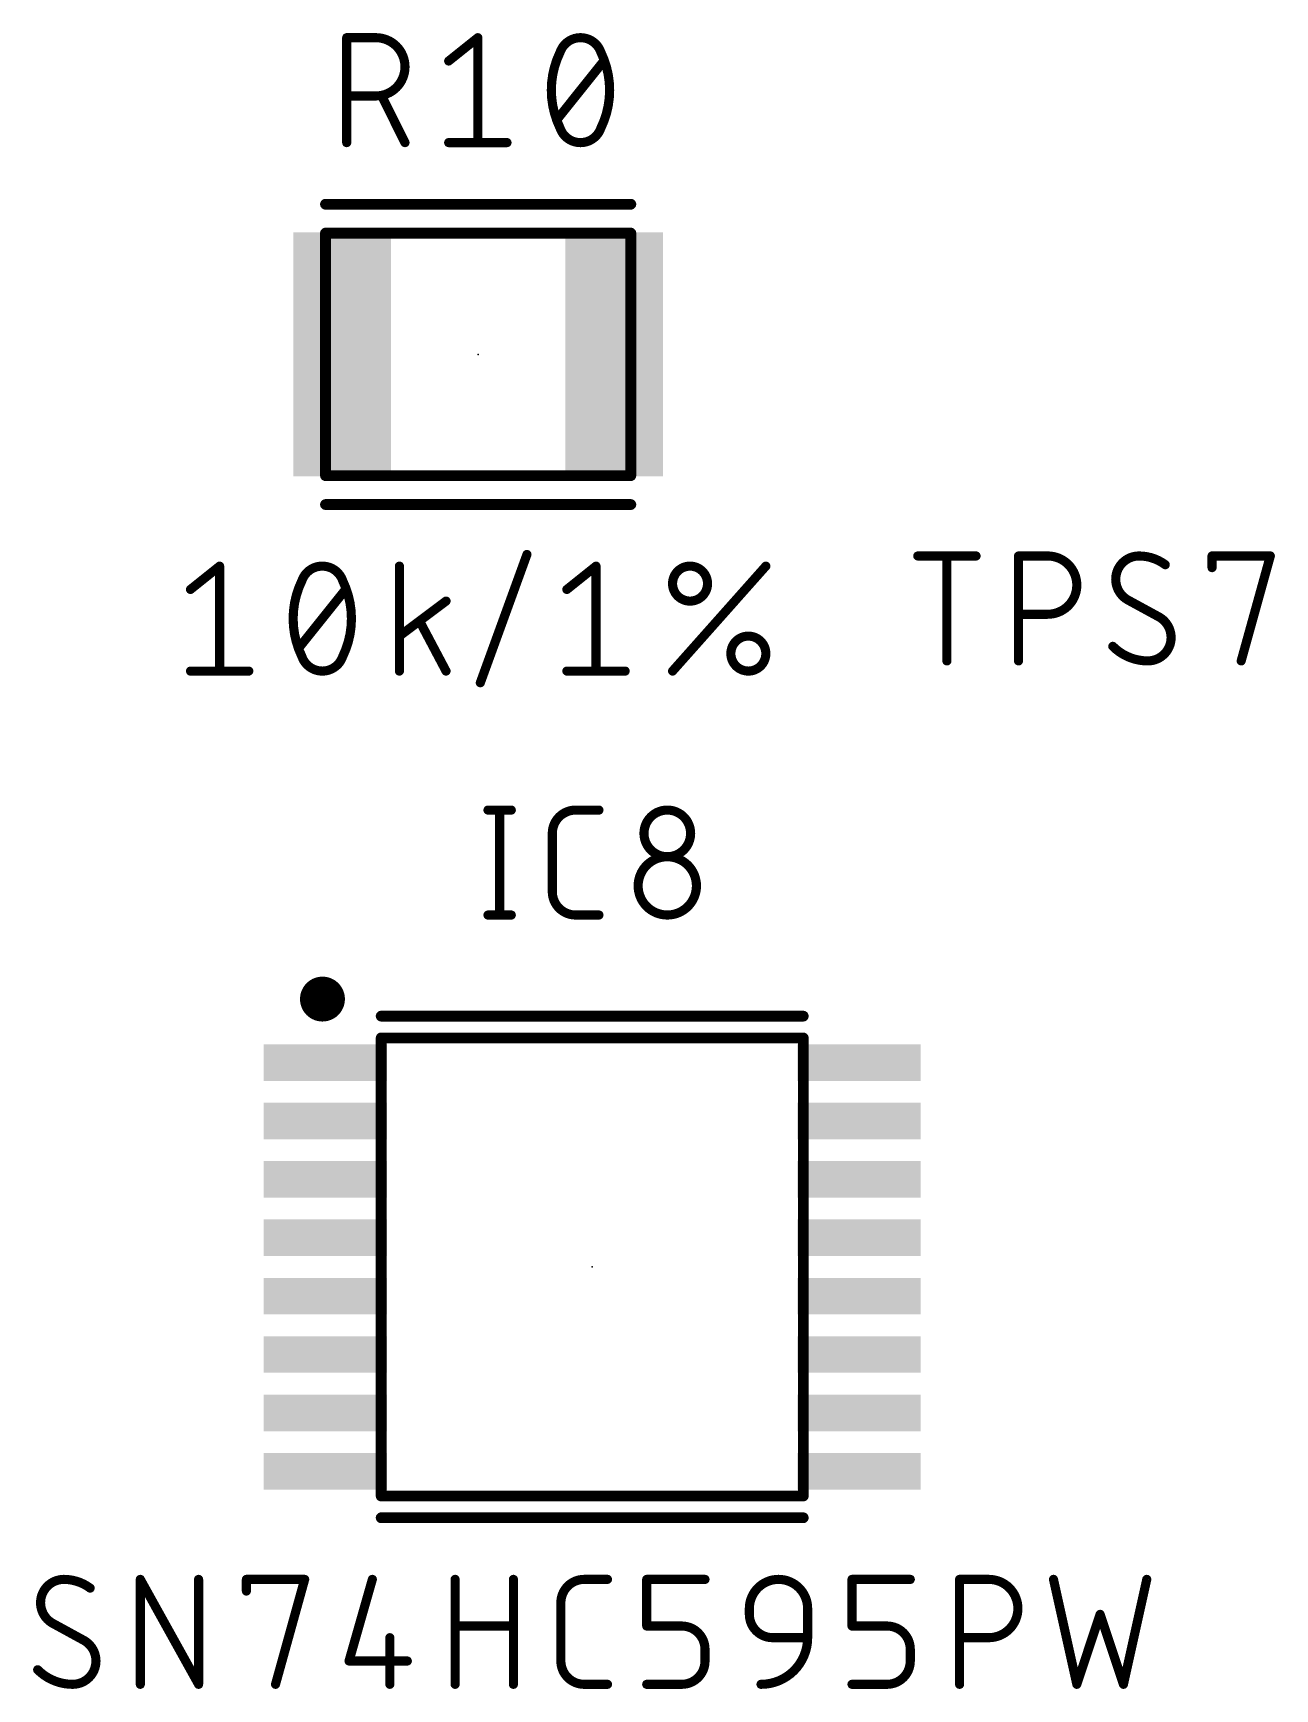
# Model space of a CAD drawing. Extents: x -104 to 160, y 0 to 118.
# Drawn here: x -104.02 to -90.19, y 68.96 to 87.4 of the extents above; entities that cross this region are included whole.
import ezdxf

# ---------------------------------------------------------------- set-up
doc = ezdxf.new("R2010")
doc.units = 0
for name, color, linetype in [('1', 12, 'CONTINUOUS'), ('21', 253, 'CONTINUOUS'), ('23', 53, 'CONTINUOUS'), ('25', 253, 'CONTINUOUS'), ('27', 253, 'CONTINUOUS'), ('51', 253, 'CONTINUOUS')]:
    doc.layers.add(name, color=color, linetype=linetype)

# ---------------------------------------------------------------- blocks, each defined once
blk = doc.blocks.new('RECT')
blk.add_solid([(-0.5, -0.5), (0.5, -0.5), (-0.5, 0.5), (0.5, 0.5)])

msp = doc.modelspace()

# ---------------------------------------------------------------- linework, layer by layer
at = {"layer": '21', "const_width": 0.12}
for points in [[(-97.36, 85.4917), (-100.76, 85.4917)], [(-97.36, 82.1483), (-100.76, 82.1483)], [(-100.14, 76.4524), (-95.44, 76.4524)], [(-100.14, 70.8676), (-95.44, 70.8676)]]:
    msp.add_lwpolyline(points, dxfattribs=at)
at = {"layer": '21'}
for points, const_width in [([(-100.76, 85.5217, 1), (-100.76, 85.4617)], 0.06), ([(-97.36, 85.4617, 1), (-97.36, 85.5217)], 0.06), ([(-100.76, 82.1783, 1), (-100.76, 82.1183)], 0.06), ([(-97.36, 82.1183, 1), (-97.36, 82.1783)], 0.06), ([(-100.7938, 76.5174, 1), (-100.7938, 76.7674, 1), (-100.7938, 76.5174)], 0.25), ([(-100.14, 76.4824, 1), (-100.14, 76.4224)], 0.06), ([(-95.44, 76.4224, 1), (-95.44, 76.4824)], 0.06), ([(-100.14, 70.8976, 1), (-100.14, 70.8376)], 0.06), ([(-95.44, 70.8376, 1), (-95.44, 70.8976)], 0.06)]:
    msp.add_lwpolyline(points, format="xyb", dxfattribs=dict(at, const_width=const_width))
at = {"layer": '23'}
for p in [(-99.06, 83.82), (-97.79, 73.66)]:
    msp.add_point(p, dxfattribs=at)
at = {"layer": '25', "const_width": 0.1016}
for points in [[(-100.5239, 86.1775), (-100.5239, 87.3459)], [(-100.5239, 87.3459), (-100.1993, 87.3459)], [(-99.3882, 87.0863), (-99.0637, 87.3459)], [(-99.0637, 87.3459), (-99.0637, 86.1775)], [(-98.1803, 86.4371), (-97.661, 87.0863)], [(-100.1993, 86.6968), (-100.5239, 86.6968)], [(-99.8748, 86.1775), (-100.1344, 86.6968)], [(-99.3882, 86.1775), (-98.7391, 86.1775)], [(-98.9506, 78.7466), (-98.691, 78.7466)], [(-98.8208, 78.7466), (-98.8208, 77.5782)], [(-97.9746, 78.7466), (-97.715, 78.7466)], [(-98.2343, 77.8378), (-98.2343, 78.487)], [(-98.9506, 77.5782), (-98.691, 77.5782)], [(-97.715, 77.5782), (-97.9746, 77.5782)]]:
    msp.add_lwpolyline(points, dxfattribs=at)
at = {"layer": '25'}
for points, const_width in [([(-100.4985, 87.3459, 1), (-100.5493, 87.3459)], 0.0508), ([(-100.5239, 87.3713, 1), (-100.5239, 87.3205)], 0.0508), ([(-100.1993, 86.6968, 1), (-100.1993, 87.3459)], 0.1016), ([(-100.1993, 87.3713, 1), (-100.1993, 87.3205)], 0.0508), ([(-100.1993, 87.3205, 1), (-100.1993, 87.3713)], 0.0508), ([(-99.0383, 87.3459, 1), (-99.0891, 87.3459)], 0.0508), ([(-99.0478, 87.3261, 1), (-99.0795, 87.3657)], 0.0508), ([(-97.9207, 87.3459, 0.3205), (-98.1479, 87.1836)], 0.1016), ([(-97.6935, 87.1836, 0.3205), (-97.9207, 87.3459)], 0.1016), ([(-97.9207, 87.3713, 1), (-97.9207, 87.3205)], 0.0508), ([(-97.9207, 87.3205, 1), (-97.9207, 87.3713)], 0.0508), ([(-98.1479, 87.1836, 0.1139), (-98.2452, 86.7617)], 0.1016), ([(-98.1719, 87.1919, 1), (-98.1238, 87.1754)], 0.0508), ([(-98.125, 87.1725, 1), (-98.1707, 87.1948)], 0.0508), ([(-97.5961, 86.7617, 0.1139), (-97.6935, 87.1836)], 0.1016), ([(-97.6707, 87.1948, 1), (-97.7163, 87.1725)], 0.0508), ([(-97.7175, 87.1754, 1), (-97.6695, 87.1919)], 0.0508), ([(-99.4041, 87.1061, 1), (-99.3724, 87.0664)], 0.0508), ([(-97.6412, 87.0704, 1), (-97.6809, 87.1021)], 0.0508), ([(-100.5239, 86.7222, 1), (-100.5239, 86.6714)], 0.0508), ([(-100.1993, 86.7222, 1), (-100.1993, 86.6714)], 0.0508), ([(-100.1993, 86.6714, 1), (-100.1993, 86.7222)], 0.0508), ([(-100.1117, 86.7081, 1), (-100.1571, 86.6854)], 0.0508), ([(-98.2452, 86.7617, 0.1139), (-98.1479, 86.3398)], 0.1016), ([(-98.2198, 86.7617, 1), (-98.2706, 86.7617)], 0.0508), ([(-98.2706, 86.7617, 1), (-98.2198, 86.7617)], 0.0508), ([(-97.6935, 86.3398, 0.1139), (-97.5961, 86.7617)], 0.1016), ([(-97.5707, 86.7617, 1), (-97.6215, 86.7617)], 0.0508), ([(-97.6215, 86.7617, 1), (-97.5707, 86.7617)], 0.0508), ([(-98.2002, 86.453, 1), (-98.1605, 86.4213)], 0.0508), ([(-98.1479, 86.3398, 0.3205), (-97.9207, 86.1775)], 0.1016), ([(-98.1238, 86.348, 1), (-98.1719, 86.3315)], 0.0508), ([(-98.1707, 86.3286, 1), (-98.125, 86.3509)], 0.0508), ([(-97.9207, 86.1775, 0.3205), (-97.6935, 86.3398)], 0.1016), ([(-97.7163, 86.3509, 1), (-97.6707, 86.3286)], 0.0508), ([(-97.6695, 86.3315, 1), (-97.7175, 86.348)], 0.0508), ([(-100.5493, 86.1775, 1), (-100.4985, 86.1775)], 0.0508), ([(-99.8975, 86.1661, 1), (-99.852, 86.1889)], 0.0508), ([(-99.3882, 86.2029, 1), (-99.3882, 86.1521)], 0.0508), ([(-99.0891, 86.1775, 1), (-99.0383, 86.1775)], 0.0508), ([(-98.7391, 86.1521, 1), (-98.7391, 86.2029)], 0.0508), ([(-97.9207, 86.2029, 1), (-97.9207, 86.1521)], 0.0508), ([(-97.9207, 86.1521, 1), (-97.9207, 86.2029)], 0.0508), ([(-98.9506, 78.772, 1), (-98.9506, 78.7212)], 0.0508), ([(-98.7954, 78.7466, 1), (-98.8462, 78.7466)], 0.0508), ([(-98.691, 78.7212, 1), (-98.691, 78.772)], 0.0508), ([(-97.9746, 78.7466, 0.4142), (-98.2343, 78.487)], 0.1016), ([(-97.9746, 78.772, 1), (-97.9746, 78.7212)], 0.0508), ([(-97.9746, 78.7212, 1), (-97.9746, 78.772)], 0.0508), ([(-97.715, 78.7212, 1), (-97.715, 78.772)], 0.0508), ([(-96.6943, 78.487, 1), (-97.2136, 78.487)], 0.1016), ([(-98.2089, 78.487, 1), (-98.2597, 78.487)], 0.0508), ([(-97.2136, 78.487, 1), (-96.6943, 78.487)], 0.1016), ([(-97.1882, 78.487, 1), (-97.239, 78.487)], 0.0508), ([(-96.6689, 78.487, 1), (-96.7197, 78.487)], 0.0508), ([(-98.2597, 78.487, 1), (-98.2089, 78.487)], 0.0508), ([(-97.239, 78.487, 1), (-97.1882, 78.487)], 0.0508), ([(-96.7197, 78.487, 1), (-96.6689, 78.487)], 0.0508), ([(-96.6294, 77.9028, 1), (-97.2785, 77.9028)], 0.1016), ([(-98.2343, 77.8378, 0.4142), (-97.9746, 77.5782)], 0.1016), ([(-98.2089, 77.8378, 1), (-98.2597, 77.8378)], 0.0508), ([(-98.2597, 77.8378, 1), (-98.2089, 77.8378)], 0.0508), ([(-97.2785, 77.9028, 1), (-96.6294, 77.9028)], 0.1016), ([(-97.2531, 77.9028, 1), (-97.3039, 77.9028)], 0.0508), ([(-97.3039, 77.9028, 1), (-97.2531, 77.9028)], 0.0508), ([(-96.604, 77.9028, 1), (-96.6548, 77.9028)], 0.0508), ([(-96.6548, 77.9028, 1), (-96.604, 77.9028)], 0.0508), ([(-98.9506, 77.6036, 1), (-98.9506, 77.5528)], 0.0508), ([(-98.691, 77.5528, 1), (-98.691, 77.6036)], 0.0508), ([(-97.9746, 77.6036, 1), (-97.9746, 77.5528)], 0.0508), ([(-97.9746, 77.5528, 1), (-97.9746, 77.6036)], 0.0508), ([(-97.715, 77.5528, 1), (-97.715, 77.6036)], 0.0508), ([(-98.8462, 77.5782, 1), (-98.7954, 77.5782)], 0.0508)]:
    msp.add_lwpolyline(points, format="xyb", dxfattribs=dict(at, const_width=const_width))
at = {"layer": '27', "const_width": 0.1016}
for points in [[(-102.2632, 81.2029), (-101.9387, 81.4625)], [(-101.9387, 81.4625), (-101.9387, 80.2941)], [(-99.9369, 80.2941), (-99.9369, 81.4625)], [(-99.036, 80.1643), (-98.5167, 81.5923)], [(-98.0722, 81.2029), (-97.7477, 81.4625)], [(-97.7477, 81.4625), (-97.7477, 80.2941)], [(-96.8954, 80.2941), (-95.8568, 81.4625)], [(-94.1648, 81.5756), (-93.5157, 81.5756)], [(-93.8403, 80.4072), (-93.8403, 81.5756)], [(-93.043, 80.4072), (-93.043, 81.5756)], [(-93.043, 81.5756), (-92.7185, 81.5756)], [(-90.8882, 81.4458), (-90.8882, 81.5756)], [(-90.8882, 81.5756), (-90.2391, 81.5756)], [(-90.2391, 81.5756), (-90.5637, 80.4072)], [(-101.0553, 80.5537), (-100.536, 81.2029)], [(-99.4176, 81.073), (-99.9369, 80.6836)], [(-91.4739, 80.894), (-91.8309, 81.0888)], [(-92.7185, 80.9265), (-93.043, 80.9265)], [(-99.4176, 80.2941), (-99.7097, 80.8458)], [(-102.2632, 80.2941), (-101.6141, 80.2941)], [(-98.0722, 80.2941), (-97.4231, 80.2941)], [(-102.822, 69.0134), (-102.822, 70.1818)], [(-102.822, 70.1818), (-102.1729, 69.0134)], [(-102.1729, 69.0134), (-102.1729, 70.1818)], [(-101.6409, 70.052), (-101.6409, 70.1818)], [(-101.6409, 70.1818), (-100.9918, 70.1818)], [(-100.9918, 70.1818), (-101.3164, 69.0134)], [(-100.2383, 70.1818), (-100.4979, 69.273)], [(-99.3168, 69.0134), (-99.3168, 70.1818)], [(-98.6677, 70.1818), (-98.6677, 69.0134)], [(-97.8794, 70.1818), (-97.6198, 70.1818)], [(-97.1832, 69.6625), (-97.1832, 70.1818)], [(-97.1832, 70.1818), (-96.5341, 70.1818)], [(-94.8972, 69.6625), (-94.8972, 70.1818)], [(-94.8972, 70.1818), (-94.2481, 70.1818)], [(-93.6992, 69.0134), (-93.6992, 70.1818)], [(-93.6992, 70.1818), (-93.3746, 70.1818)], [(-92.6536, 70.1818), (-92.3939, 69.0134)], [(-91.8746, 69.0134), (-91.615, 70.1818)], [(-98.139, 69.273), (-98.139, 69.9222)], [(-96.0402, 69.7923), (-96.0402, 69.8572)], [(-95.3911, 69.8572), (-95.3911, 69.5327)], [(-103.4457, 69.5002), (-103.8027, 69.695)], [(-99.3168, 69.6625), (-98.6677, 69.6625)], [(-96.7938, 69.6625), (-97.1832, 69.6625)], [(-94.5078, 69.6625), (-94.8972, 69.6625)], [(-92.3939, 69.0134), (-92.1343, 69.7923)], [(-92.1343, 69.7923), (-91.8746, 69.0134)], [(-100.0435, 69.5327), (-100.0435, 69.0134)], [(-95.3911, 69.5327), (-95.7806, 69.5327)], [(-93.3746, 69.5327), (-93.6992, 69.5327)], [(-100.4979, 69.273), (-99.8488, 69.273)], [(-96.5341, 69.273), (-96.5341, 69.4029)], [(-94.2481, 69.273), (-94.2481, 69.4029)], [(-97.6198, 69.0134), (-97.8794, 69.0134)], [(-97.1832, 69.0134), (-96.7938, 69.0134)], [(-94.8972, 69.0134), (-94.5078, 69.0134)]]:
    msp.add_lwpolyline(points, dxfattribs=at)
at = {"layer": '27'}
for points, const_width in [([(-101.9133, 81.4625, 1), (-101.9641, 81.4625)], 0.0508), ([(-101.9228, 81.4427, 1), (-101.9545, 81.4823)], 0.0508), ([(-100.7957, 81.4625, 0.3205), (-101.0229, 81.3002)], 0.1016), ([(-100.5685, 81.3002, 0.3205), (-100.7957, 81.4625)], 0.1016), ([(-100.7957, 81.4879, 1), (-100.7957, 81.4371)], 0.0508), ([(-100.7957, 81.4371, 1), (-100.7957, 81.4879)], 0.0508), ([(-99.9115, 81.4625, 1), (-99.9623, 81.4625)], 0.0508), ([(-98.4929, 81.5836, 1), (-98.5406, 81.601)], 0.0508), ([(-97.7223, 81.4625, 1), (-97.7731, 81.4625)], 0.0508), ([(-97.7318, 81.4427, 1), (-97.7635, 81.4823)], 0.0508), ([(-96.5059, 81.2678, 1), (-96.8954, 81.2678)], 0.1016), ([(-95.8378, 81.4456, 1), (-95.8758, 81.4794)], 0.0508), ([(-94.1648, 81.601, 1), (-94.1648, 81.5502)], 0.0508), ([(-93.8149, 81.5756, 1), (-93.8657, 81.5756)], 0.0508), ([(-93.5157, 81.5502, 1), (-93.5157, 81.601)], 0.0508), ([(-93.0176, 81.5756, 1), (-93.0684, 81.5756)], 0.0508), ([(-93.043, 81.601, 1), (-93.043, 81.5502)], 0.0508), ([(-92.7185, 80.9265, 1), (-92.7185, 81.5756)], 0.1016), ([(-92.7185, 81.601, 1), (-92.7185, 81.5502)], 0.0508), ([(-92.7185, 81.5502, 1), (-92.7185, 81.601)], 0.0508), ([(-91.701, 81.5756, 0.4142), (-91.9607, 81.316)], 0.1016), ([(-91.4089, 81.4782, 0.1623), (-91.701, 81.5756)], 0.1016), ([(-91.701, 81.601, 1), (-91.701, 81.5502)], 0.0508), ([(-91.701, 81.5502, 1), (-91.701, 81.601)], 0.0508), ([(-91.4242, 81.4579, 1), (-91.3937, 81.4986)], 0.0508), ([(-90.8628, 81.5756, 1), (-90.9136, 81.5756)], 0.0508), ([(-90.8882, 81.601, 1), (-90.8882, 81.5502)], 0.0508), ([(-90.2147, 81.5688, 1), (-90.2636, 81.5824)], 0.0508), ([(-90.2391, 81.5502, 1), (-90.2391, 81.601)], 0.0508), ([(-101.0229, 81.3002, 0.1139), (-101.1202, 80.8783)], 0.1016), ([(-101.0469, 81.3085, 1), (-100.9988, 81.292)], 0.0508), ([(-101, 81.2891, 1), (-101.0457, 81.3114)], 0.0508), ([(-100.5456, 81.3114, 1), (-100.5913, 81.2891)], 0.0508), ([(-100.4711, 80.8783, 0.1139), (-100.5685, 81.3002)], 0.1016), ([(-100.5925, 81.292, 1), (-100.5444, 81.3085)], 0.0508), ([(-96.8954, 81.2678, 1), (-96.5059, 81.2678)], 0.1016), ([(-96.87, 81.2678, 1), (-96.9208, 81.2678)], 0.0508), ([(-96.4805, 81.2678, 1), (-96.5313, 81.2678)], 0.0508), ([(-91.9607, 81.316, 0.2656), (-91.8309, 81.0888)], 0.1016), ([(-91.9353, 81.316, 1), (-91.9861, 81.316)], 0.0508), ([(-91.9861, 81.316, 1), (-91.9353, 81.316)], 0.0508), ([(-90.9136, 81.4458, 1), (-90.8628, 81.4458)], 0.0508), ([(-102.2791, 81.2227, 1), (-102.2473, 81.183)], 0.0508), ([(-100.5162, 81.187, 1), (-100.5559, 81.2187)], 0.0508), ([(-99.4023, 81.0527, 1), (-99.4328, 81.0934)], 0.0508), ([(-98.0881, 81.2227, 1), (-98.0564, 81.183)], 0.0508), ([(-96.9208, 81.2678, 1), (-96.87, 81.2678)], 0.0508), ([(-96.5313, 81.2678, 1), (-96.4805, 81.2678)], 0.0508), ([(-91.8187, 81.1111, 1), (-91.843, 81.0665)], 0.0508), ([(-91.8438, 81.0669, 1), (-91.818, 81.1106)], 0.0508), ([(-101.1202, 80.8783, 0.1139), (-101.0229, 80.4564)], 0.1016), ([(-101.0948, 80.8783, 1), (-101.1456, 80.8783)], 0.0508), ([(-100.5685, 80.4564, 0.1139), (-100.4711, 80.8783)], 0.1016), ([(-100.4457, 80.8783, 1), (-100.4965, 80.8783)], 0.0508), ([(-93.043, 80.9519, 1), (-93.043, 80.9011)], 0.0508), ([(-92.7185, 80.9519, 1), (-92.7185, 80.9011)], 0.0508), ([(-92.7185, 80.9011, 1), (-92.7185, 80.9519)], 0.0508), ([(-91.344, 80.6668, 0.2656), (-91.4739, 80.894)], 0.1016), ([(-91.461, 80.9159, 1), (-91.4868, 80.8721)], 0.0508), ([(-91.486, 80.8717, 1), (-91.4617, 80.9163)], 0.0508), ([(-101.1456, 80.8783, 1), (-101.0948, 80.8783)], 0.0508), ([(-100.4965, 80.8783, 1), (-100.4457, 80.8783)], 0.0508), ([(-99.6872, 80.8577, 1), (-99.7321, 80.834)], 0.0508), ([(-101.0751, 80.5696, 1), (-101.0355, 80.5379)], 0.0508), ([(-99.9521, 80.7039, 1), (-99.9216, 80.6632)], 0.0508), ([(-95.8568, 80.4888, 1), (-96.2462, 80.4888)], 0.1016), ([(-91.9751, 80.5874, 1), (-92.0112, 80.5516)], 0.0508), ([(-91.9931, 80.5695, 0.2), (-91.6037, 80.4072)], 0.1016), ([(-91.6037, 80.4072, 0.4142), (-91.344, 80.6668)], 0.1016), ([(-91.3186, 80.6668, 1), (-91.3694, 80.6668)], 0.0508), ([(-91.3694, 80.6668, 1), (-91.3186, 80.6668)], 0.0508), ([(-101.0229, 80.4564, 0.3205), (-100.7957, 80.2941)], 0.1016), ([(-100.9988, 80.4646, 1), (-101.0469, 80.4481)], 0.0508), ([(-101.0457, 80.4452, 1), (-101, 80.4675)], 0.0508), ([(-100.7957, 80.2941, 0.3205), (-100.5685, 80.4564)], 0.1016), ([(-100.5913, 80.4675, 1), (-100.5456, 80.4452)], 0.0508), ([(-100.5444, 80.4481, 1), (-100.5925, 80.4646)], 0.0508), ([(-96.2462, 80.4888, 1), (-95.8568, 80.4888)], 0.1016), ([(-96.2208, 80.4888, 1), (-96.2716, 80.4888)], 0.0508), ([(-96.2716, 80.4888, 1), (-96.2208, 80.4888)], 0.0508), ([(-95.8314, 80.4888, 1), (-95.8822, 80.4888)], 0.0508), ([(-95.8822, 80.4888, 1), (-95.8314, 80.4888)], 0.0508), ([(-93.8657, 80.4072, 1), (-93.8149, 80.4072)], 0.0508), ([(-93.0684, 80.4072, 1), (-93.0176, 80.4072)], 0.0508), ([(-91.6037, 80.4326, 1), (-91.6037, 80.3818)], 0.0508), ([(-91.6037, 80.3818, 1), (-91.6037, 80.4326)], 0.0508), ([(-90.5882, 80.414, 1), (-90.5392, 80.4004)], 0.0508), ([(-102.2632, 80.3195, 1), (-102.2632, 80.2687)], 0.0508), ([(-101.9641, 80.2941, 1), (-101.9133, 80.2941)], 0.0508), ([(-101.6141, 80.2687, 1), (-101.6141, 80.3195)], 0.0508), ([(-100.7957, 80.3195, 1), (-100.7957, 80.2687)], 0.0508), ([(-100.7957, 80.2687, 1), (-100.7957, 80.3195)], 0.0508), ([(-99.9623, 80.2941, 1), (-99.9115, 80.2941)], 0.0508), ([(-99.44, 80.2822, 1), (-99.3951, 80.306)], 0.0508), ([(-99.0599, 80.173, 1), (-99.0121, 80.1556)], 0.0508), ([(-98.0722, 80.3195, 1), (-98.0722, 80.2687)], 0.0508), ([(-97.7731, 80.2941, 1), (-97.7223, 80.2941)], 0.0508), ([(-97.4231, 80.2687, 1), (-97.4231, 80.3195)], 0.0508), ([(-96.9143, 80.311, 1), (-96.8764, 80.2772)], 0.0508), ([(-103.6729, 70.1818, 0.4142), (-103.9326, 69.9222)], 0.1016), ([(-103.3808, 70.0844, 0.1623), (-103.6729, 70.1818)], 0.1016), ([(-103.6729, 70.2072, 1), (-103.6729, 70.1564)], 0.0508), ([(-103.6729, 70.1564, 1), (-103.6729, 70.2072)], 0.0508), ([(-103.396, 70.0641, 1), (-103.3656, 70.1048)], 0.0508), ([(-102.7966, 70.1818, 1), (-102.8474, 70.1818)], 0.0508), ([(-102.7998, 70.1941, 1), (-102.8442, 70.1695)], 0.0508), ([(-102.1475, 70.1818, 1), (-102.1983, 70.1818)], 0.0508), ([(-101.6155, 70.1818, 1), (-101.6663, 70.1818)], 0.0508), ([(-101.6409, 70.2072, 1), (-101.6409, 70.1564)], 0.0508), ([(-101.6663, 70.052, 1), (-101.6155, 70.052)], 0.0508), ([(-100.9673, 70.175, 1), (-101.0163, 70.1886)], 0.0508), ([(-100.9918, 70.1564, 1), (-100.9918, 70.2072)], 0.0508), ([(-100.2138, 70.1748, 1), (-100.2627, 70.1888)], 0.0508), ([(-99.2914, 70.1818, 1), (-99.3422, 70.1818)], 0.0508), ([(-98.6423, 70.1818, 1), (-98.6931, 70.1818)], 0.0508), ([(-97.8794, 70.1818, 0.4142), (-98.139, 69.9222)], 0.1016), ([(-97.8794, 70.2072, 1), (-97.8794, 70.1564)], 0.0508), ([(-97.8794, 70.1564, 1), (-97.8794, 70.2072)], 0.0508), ([(-97.6198, 70.1564, 1), (-97.6198, 70.2072)], 0.0508), ([(-97.1578, 70.1818, 1), (-97.2086, 70.1818)], 0.0508), ([(-97.1832, 70.2072, 1), (-97.1832, 70.1564)], 0.0508), ([(-96.5341, 70.1564, 1), (-96.5341, 70.2072)], 0.0508), ([(-95.3911, 69.8572, 1), (-96.0402, 69.8572)], 0.1016), ([(-94.8718, 70.1818, 1), (-94.9226, 70.1818)], 0.0508), ([(-94.8972, 70.2072, 1), (-94.8972, 70.1564)], 0.0508), ([(-94.2481, 70.1564, 1), (-94.2481, 70.2072)], 0.0508), ([(-93.6738, 70.1818, 1), (-93.7246, 70.1818)], 0.0508), ([(-93.6992, 70.2072, 1), (-93.6992, 70.1564)], 0.0508), ([(-93.3746, 69.5327, 1), (-93.3746, 70.1818)], 0.1016), ([(-93.3746, 70.2072, 1), (-93.3746, 70.1564)], 0.0508), ([(-93.3746, 70.1564, 1), (-93.3746, 70.2072)], 0.0508), ([(-92.6288, 70.1873, 1), (-92.6784, 70.1763)], 0.0508), ([(-91.5902, 70.1763, 1), (-91.6398, 70.1873)], 0.0508), ([(-103.9326, 69.9222, 0.2656), (-103.8027, 69.695)], 0.1016), ([(-103.9072, 69.9222, 1), (-103.958, 69.9222)], 0.0508), ([(-103.958, 69.9222, 1), (-103.9072, 69.9222)], 0.0508), ([(-98.1136, 69.9222, 1), (-98.1644, 69.9222)], 0.0508), ([(-98.1644, 69.9222, 1), (-98.1136, 69.9222)], 0.0508), ([(-96.0148, 69.8572, 1), (-96.0656, 69.8572)], 0.0508), ([(-96.0656, 69.8572, 1), (-96.0148, 69.8572)], 0.0508), ([(-95.3657, 69.8572, 1), (-95.4165, 69.8572)], 0.0508), ([(-95.4165, 69.8572, 1), (-95.3657, 69.8572)], 0.0508), ([(-103.7906, 69.7173, 1), (-103.8149, 69.6727)], 0.0508), ([(-103.8156, 69.6731, 1), (-103.7898, 69.7168)], 0.0508), ([(-99.3168, 69.6879, 1), (-99.3168, 69.6371)], 0.0508), ([(-98.6677, 69.6371, 1), (-98.6677, 69.6879)], 0.0508), ([(-97.1832, 69.6879, 1), (-97.1832, 69.6371)], 0.0508), ([(-97.2086, 69.6625, 1), (-97.1578, 69.6625)], 0.0508), ([(-96.5341, 69.4029, 0.4142), (-96.7938, 69.6625)], 0.1016), ([(-96.7938, 69.6879, 1), (-96.7938, 69.6371)], 0.0508), ([(-96.7938, 69.6371, 1), (-96.7938, 69.6879)], 0.0508), ([(-96.0402, 69.7923, 0.4142), (-95.7806, 69.5327)], 0.1016), ([(-96.0148, 69.7923, 1), (-96.0656, 69.7923)], 0.0508), ([(-96.0656, 69.7923, 1), (-96.0148, 69.7923)], 0.0508), ([(-94.8972, 69.6879, 1), (-94.8972, 69.6371)], 0.0508), ([(-94.9226, 69.6625, 1), (-94.8718, 69.6625)], 0.0508), ([(-94.2481, 69.4029, 0.4142), (-94.5078, 69.6625)], 0.1016), ([(-94.5078, 69.6879, 1), (-94.5078, 69.6371)], 0.0508), ([(-94.5078, 69.6371, 1), (-94.5078, 69.6879)], 0.0508), ([(-92.1102, 69.8004, 1), (-92.1584, 69.7843)], 0.0508), ([(-92.1102, 69.7843, 1), (-92.1584, 69.8004)], 0.0508), ([(-103.3159, 69.273, 0.2656), (-103.4457, 69.5002)], 0.1016), ([(-103.4328, 69.5221, 1), (-103.4586, 69.4783)], 0.0508), ([(-103.4579, 69.4779, 1), (-103.4336, 69.5225)], 0.0508), ([(-100.0181, 69.5327, 1), (-100.0689, 69.5327)], 0.0508), ([(-95.9104, 69.0134, 0.4142), (-95.3911, 69.5327)], 0.1016), ([(-95.7806, 69.5581, 1), (-95.7806, 69.5073)], 0.0508), ([(-95.7806, 69.5073, 1), (-95.7806, 69.5581)], 0.0508), ([(-95.3657, 69.5327, 1), (-95.4165, 69.5327)], 0.0508), ([(-95.4165, 69.5327, 1), (-95.3657, 69.5327)], 0.0508), ([(-95.3911, 69.5073, 1), (-95.3911, 69.5581)], 0.0508), ([(-93.6992, 69.5581, 1), (-93.6992, 69.5073)], 0.0508), ([(-93.3746, 69.5581, 1), (-93.3746, 69.5073)], 0.0508), ([(-93.3746, 69.5073, 1), (-93.3746, 69.5581)], 0.0508), ([(-103.5755, 69.0134, 0.4142), (-103.3159, 69.273)], 0.1016), ([(-103.2905, 69.273, 1), (-103.3413, 69.273)], 0.0508), ([(-100.4979, 69.2984, 1), (-100.4979, 69.2476)], 0.0508), ([(-99.8488, 69.2476, 1), (-99.8488, 69.2984)], 0.0508), ([(-98.139, 69.273, 0.4142), (-97.8794, 69.0134)], 0.1016), ([(-98.1136, 69.273, 1), (-98.1644, 69.273)], 0.0508), ([(-96.7938, 69.0134, 0.4142), (-96.5341, 69.273)], 0.1016), ([(-96.5087, 69.4029, 1), (-96.5595, 69.4029)], 0.0508), ([(-96.5595, 69.4029, 1), (-96.5087, 69.4029)], 0.0508), ([(-96.5087, 69.273, 1), (-96.5595, 69.273)], 0.0508), ([(-94.5078, 69.0134, 0.4142), (-94.2481, 69.273)], 0.1016), ([(-94.2227, 69.4029, 1), (-94.2735, 69.4029)], 0.0508), ([(-94.2735, 69.4029, 1), (-94.2227, 69.4029)], 0.0508), ([(-94.2227, 69.273, 1), (-94.2735, 69.273)], 0.0508), ([(-103.965, 69.1757, 0.2), (-103.5755, 69.0134)], 0.1016), ([(-103.947, 69.1936, 1), (-103.983, 69.1578)], 0.0508), ([(-103.3413, 69.273, 1), (-103.2905, 69.273)], 0.0508), ([(-100.5223, 69.28, 1), (-100.4735, 69.2661)], 0.0508), ([(-98.1644, 69.273, 1), (-98.1136, 69.273)], 0.0508), ([(-96.5595, 69.273, 1), (-96.5087, 69.273)], 0.0508), ([(-94.2735, 69.273, 1), (-94.2227, 69.273)], 0.0508), ([(-103.5755, 69.0388, 1), (-103.5755, 68.988)], 0.0508), ([(-103.5755, 68.988, 1), (-103.5755, 69.0388)], 0.0508), ([(-102.8474, 69.0134, 1), (-102.7966, 69.0134)], 0.0508), ([(-102.1983, 69.0134, 1), (-102.1475, 69.0134)], 0.0508), ([(-102.1951, 69.0011, 1), (-102.1507, 69.0257)], 0.0508), ([(-101.3408, 69.0202, 1), (-101.2919, 69.0066)], 0.0508), ([(-100.0689, 69.0134, 1), (-100.0181, 69.0134)], 0.0508), ([(-99.3422, 69.0134, 1), (-99.2914, 69.0134)], 0.0508), ([(-98.6931, 69.0134, 1), (-98.6423, 69.0134)], 0.0508), ([(-97.8794, 69.0388, 1), (-97.8794, 68.988)], 0.0508), ([(-97.8794, 68.988, 1), (-97.8794, 69.0388)], 0.0508), ([(-97.6198, 68.988, 1), (-97.6198, 69.0388)], 0.0508), ([(-97.1832, 69.0388, 1), (-97.1832, 68.988)], 0.0508), ([(-96.7938, 69.0388, 1), (-96.7938, 68.988)], 0.0508), ([(-96.7938, 68.988, 1), (-96.7938, 69.0388)], 0.0508), ([(-95.9104, 69.0388, 1), (-95.9104, 68.988)], 0.0508), ([(-94.8972, 69.0388, 1), (-94.8972, 68.988)], 0.0508), ([(-94.5078, 69.0388, 1), (-94.5078, 68.988)], 0.0508), ([(-94.5078, 68.988, 1), (-94.5078, 69.0388)], 0.0508), ([(-93.7246, 69.0134, 1), (-93.6738, 69.0134)], 0.0508), ([(-92.418, 69.0214, 1), (-92.3698, 69.0054)], 0.0508), ([(-92.4187, 69.0079, 1), (-92.3691, 69.0189)], 0.0508), ([(-91.8994, 69.0189, 1), (-91.8498, 69.0079)], 0.0508), ([(-91.8987, 69.0054, 1), (-91.8505, 69.0214)], 0.0508)]:
    msp.add_lwpolyline(points, format="xyb", dxfattribs=dict(at, const_width=const_width))
at = {"layer": '51', "const_width": 0.12}
for points in [[(-100.76, 82.47), (-100.76, 85.17)], [(-100.76, 85.17), (-97.36, 85.17)], [(-97.36, 85.17), (-97.36, 82.47)], [(-97.36, 82.47), (-100.76, 82.47)], [(-100.14, 71.11), (-100.14, 76.21)], [(-100.14, 76.21), (-95.44, 76.21)], [(-95.44, 76.21), (-95.44, 71.11)], [(-95.44, 71.11), (-100.14, 71.11)]]:
    msp.add_lwpolyline(points, dxfattribs=at)
at = {"layer": '51', "const_width": 0.06}
for points in [[(-100.73, 85.17, 1), (-100.79, 85.17)], [(-100.76, 85.2, 1), (-100.76, 85.14)], [(-97.33, 85.17, 1), (-97.39, 85.17)], [(-97.36, 85.14, 1), (-97.36, 85.2)], [(-100.76, 82.5, 1), (-100.76, 82.44)], [(-100.79, 82.47, 1), (-100.73, 82.47)], [(-97.39, 82.47, 1), (-97.33, 82.47)], [(-97.36, 82.44, 1), (-97.36, 82.5)], [(-100.11, 76.21, 1), (-100.17, 76.21)], [(-100.14, 76.24, 1), (-100.14, 76.18)], [(-95.41, 76.21, 1), (-95.47, 76.21)], [(-95.44, 76.18, 1), (-95.44, 76.24)], [(-100.14, 71.14, 1), (-100.14, 71.08)], [(-95.44, 71.08, 1), (-95.44, 71.14)], [(-100.17, 71.11, 1), (-100.11, 71.11)], [(-95.47, 71.11, 1), (-95.41, 71.11)]]:
    msp.add_lwpolyline(points, format="xyb", dxfattribs=at)

# ---------------------------------------------------------------- block references
at = {"layer": '1'}
for p, xscale, yscale in [((-100.575, 83.82), 1.0854, 2.7153), ((-97.545, 83.82), 1.0854, 2.7153), ((-100.7617, 75.935), 1.3719, 0.4068), ((-94.8183, 75.935), 1.3719, 0.4068), ((-100.7617, 75.285), 1.3719, 0.4068), ((-94.8183, 75.285), 1.3719, 0.4068), ((-100.7617, 74.635), 1.3719, 0.4068), ((-94.8183, 74.635), 1.3719, 0.4068), ((-100.7617, 73.985), 1.3719, 0.4068), ((-94.8183, 73.985), 1.3719, 0.4068), ((-100.7617, 73.335), 1.3719, 0.4068), ((-94.8183, 73.335), 1.3719, 0.4068), ((-100.7617, 72.685), 1.3719, 0.4068), ((-94.8183, 72.685), 1.3719, 0.4068), ((-100.7617, 72.035), 1.3719, 0.4068), ((-94.8183, 72.035), 1.3719, 0.4068), ((-100.7617, 71.385), 1.3719, 0.4068), ((-94.8183, 71.385), 1.3719, 0.4068)]:
    msp.add_blockref('RECT', p, dxfattribs=dict(at, xscale=xscale, yscale=yscale))

doc.saveas('drawing.dxf')
